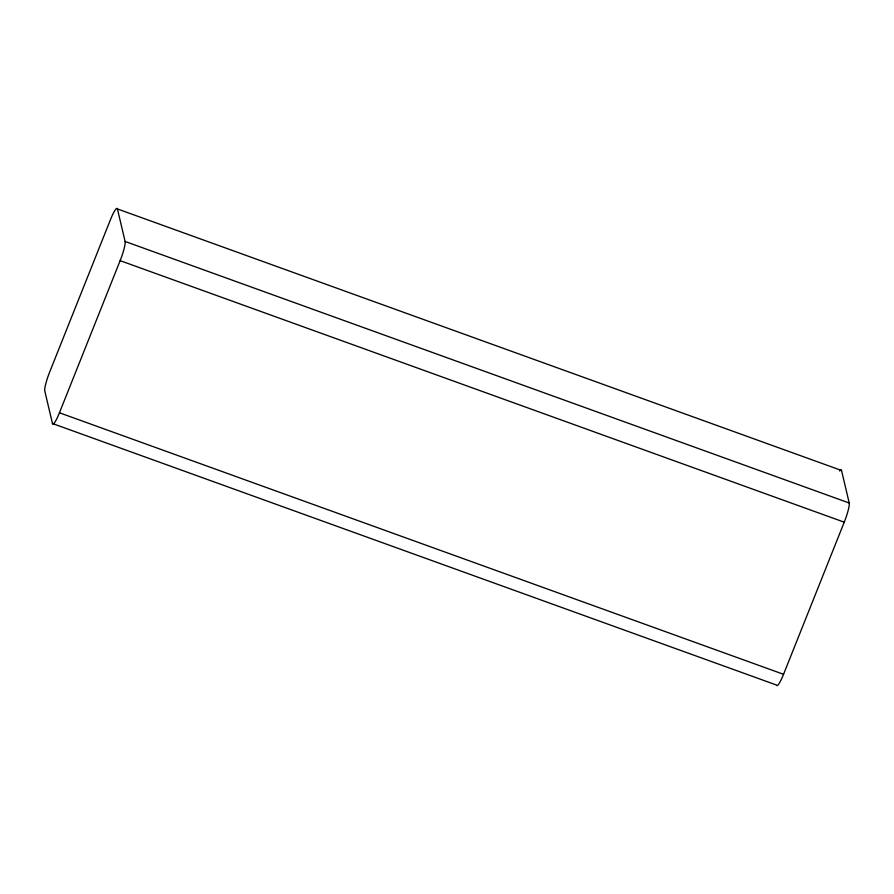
<?xml version="1.0" encoding="UTF-8"?>
<svg xmlns="http://www.w3.org/2000/svg" width="894" height="894" viewBox="0 0 894 894"><rect width="100%" height="100%" fill="white"/><g stroke="black" fill="none" stroke-linecap="round" stroke-linejoin="round"><path stroke-width="1.34" d="M52.467 423.521A16.517 2.425 -70.1 0 0 59.44 412.771L120.142 260.646A16.517 2.425 -70.1 0 0 125.115 241.469L117.427 208.939L841.533 470.479L849.222 503.009A16.517 2.425 -70.1 0 1 844.238 522.185L783.546 674.311A16.517 2.425 -70.1 0 1 776.573 685.061L52.467 423.521L44.778 390.991A16.517 2.425 -70.1 0 1 49.762 371.815L110.454 219.689A16.517 2.425 -70.1 0 1 117.427 208.939M125.115 241.469L849.222 503.009M120.142 260.646L844.238 522.185M59.44 412.771L783.546 674.311M839.689 471.004A16.517 2.425 -70.1 0 1 841.533 470.479"/></g></svg>
